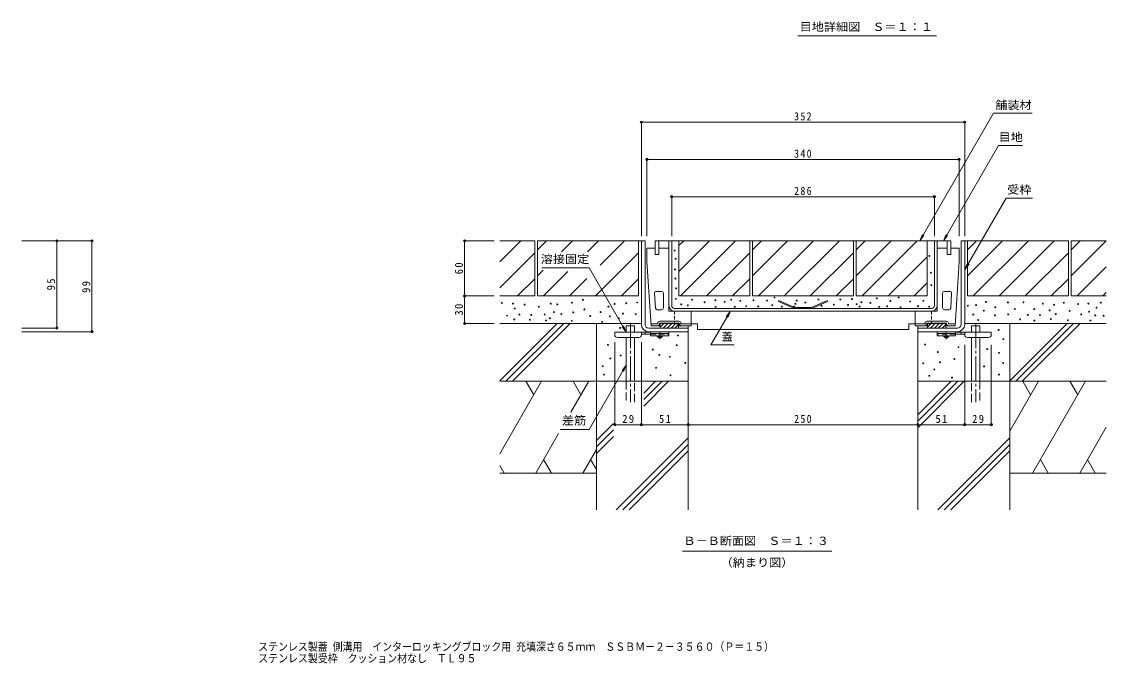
# Model space of a CAD drawing. Units: millimetres at full size, sheet at 1:3. Extents: x -1096 to 1162, y -823 to 816.
# Drawn here: x -65 to 1116, y -823 to -124 of the extents above; entities that cross this region are included whole.
import ezdxf
from ezdxf.enums import TextEntityAlignment as Align

# ---------------------------------------------------------------- set-up
doc = ezdxf.new("R2010")
doc.units = ezdxf.units.MM
doc.header["$LTSCALE"] = 3
doc.header["$PDMODE"] = 32
doc.header["$PDSIZE"] = 2.4
for name, pattern in [('CHAIN1', [8, 5, -1, 1, -1]), ('CHAIN2', [12, 9, -1, 1, -1]), ('DASHED1', [1.8, 1.2, -0.6]), ('DASHED2', [3, 2, -1]), ('DASHED3', [4, 3, -1])]:
    doc.linetypes.add(name, pattern=pattern)
for name, color, linetype, lineweight in [('1-5_1-5ﾚｲﾔ', 2, 'Continuous', 9), ('4-1', 2, 'Continuous', 9), ('4-2', 3, 'Continuous', 9), ('4-3', 4, 'Continuous', 9), ('4-4', 7, 'Continuous', 9), ('4-5', 7, 'Continuous', 9), ('4-6', 6, 'Continuous', 9), ('4-9', 5, 'Continuous', 9), ('4-A', 6, 'Continuous', 9), ('4-E', 7, 'Continuous', 9)]:
    doc.layers.add(name, color=color, linetype=linetype, lineweight=lineweight)
doc.layers.add('F-5_F-5ﾚｲﾔ', color=2, linetype='Continuous')
doc.styles.add('ＭＳ ゴシック', font='')
doc.styles.get('ＭＳ ゴシック').set_extended_font_data('MS Gothic')

msp = doc.modelspace()

# ---------------------------------------------------------------- linework, layer by layer
at = {"layer": '1-5_1-5ﾚｲﾔ', "color": 7}
msp.add_line((930.791, -139.64), (779.857, -139.64), dxfattribs=at)
at = {"layer": '4-1'}
for p, q in [((613.388, -363.12), (609.388, -363.12)), ((609.388, -454.12), (609.388, -363.12)), ((613.388, -454.119), (613.388, -363.12)), ((957.388, -363.12), (961.388, -363.12)), ((957.388, -454.119), (957.388, -363.12)), ((961.388, -454.12), (961.388, -363.12)), ((617.388, -458.119), (660.388, -458.119)), ((953.388, -458.119), (910.388, -458.119)), ((910.388, -462.12), (910.388, -458.119)), ((953.387, -462.12), (910.388, -462.12))]:
    msp.add_line(p, q, dxfattribs=at)
msp.add_lwpolyline([(617.388, -462.12), (660.388, -462.12), (660.388, -458.119)], dxfattribs=at)
for centre, radius, start, end in [((617.388, -454.12), 8, 180, 270), ((617.388, -454.119), 4, 180, 270), ((953.387, -454.12), 8, 270, 0), ((953.388, -454.119), 4, 270, 0)]:
    msp.add_arc(centre, radius, start, end, dxfattribs=at)
at = {"layer": '4-2'}
for p, q in [((624.388, -363.12), (946.388, -363.12)), ((639.388, -371.119), (639.388, -363.119)), ((642.388, -433.619), (642.388, -363.119)), ((928.388, -433.619), (928.388, -363.119)), ((931.388, -371.119), (931.388, -363.119)), ((645.388, -436.619), (925.388, -436.619)), ((775.946, -436.619), (758.635, -429.035)), ((776.156, -435.619), (794.62, -435.619)), ((794.829, -436.619), (812.14, -429.035)), ((645.388, -439.619), (925.388, -439.619))]:
    msp.add_line(p, q, dxfattribs=at)
at = {"layer": '4-2', "linetype": 'DASHED1'}
for p, q in [((639.388, -433.619), (639.388, -371.119)), ((931.388, -433.619), (931.388, -371.119))]:
    msp.add_line(p, q, dxfattribs=at)
at = {"layer": '4-2'}
for points in [[(776.156, -435.619), (759.036, -428.119), (758.635, -429.035)], [(794.62, -435.619), (811.739, -428.119), (812.14, -429.035)]]:
    msp.add_lwpolyline(points, dxfattribs=at)
for centre, radius, start, end in [((645.388, -433.619), 6, 180, 270), ((645.388, -433.619), 3, 180, 270), ((925.388, -433.619), 6, 270, 0), ((925.388, -433.619), 3, 270, 0)]:
    msp.add_arc(centre, radius, start, end, dxfattribs=at)
at = {"layer": '4-3'}
for p, q in [((640.388, -363.119), (624.388, -363.12)), ((930.388, -363.119), (946.388, -363.12)), ((615.388, -386.119), (615.388, -371.119)), ((624.388, -371.12), (615.388, -371.119)), ((629.388, -371.119), (628.388, -371.12)), ((639.388, -371.119), (629.388, -371.119)), ((639.388, -439.619), (639.388, -371.119)), ((931.388, -439.619), (931.388, -371.119)), ((946.388, -371.12), (955.388, -371.119)), ((955.388, -386.119), (955.388, -371.119)), ((615.388, -386.119), (619.888, -455.619)), ((955.388, -386.119), (950.888, -455.619)), ((624.646, -436.249), (623.61, -420.249)), ((625.606, -418.12), (631.388, -418.12)), ((633.388, -436.12), (633.388, -420.12)), ((937.388, -420.12), (937.388, -436.12)), ((939.388, -418.12), (945.169, -418.12)), ((947.165, -420.249), (946.129, -436.249)), ((631.388, -438.12), (626.642, -438.12)), ((639.388, -439.619), (663.388, -439.619)), ((663.388, -455.619), (663.388, -439.619)), ((931.388, -439.619), (907.388, -439.619)), ((944.133, -438.12), (939.388, -438.12)), ((626.638, -453.619), (619.888, -453.619)), ((619.888, -455.619), (619.888, -453.619)), ((626.638, -455.619), (619.888, -455.619)), ((626.638, -455.619), (629.888, -455.619)), ((650.138, -450.619), (629.638, -450.619)), ((650.138, -452.619), (629.638, -452.619)), ((629.888, -452.619), (629.888, -458.119)), ((629.888, -452.719), (649.888, -452.719)), ((629.888, -452.819), (649.888, -452.819)), ((629.888, -452.919), (649.888, -452.919)), ((629.888, -453.019), (649.888, -453.019)), ((629.888, -453.119), (649.888, -453.119)), ((633.931, -453.119), (629.888, -457.163)), ((649.888, -458.119), (629.888, -458.119)), ((638.174, -453.119), (633.174, -458.119)), ((642.416, -453.119), (637.416, -458.119)), ((646.659, -453.119), (641.659, -458.119)), ((649.888, -454.133), (645.902, -458.119)), ((649.888, -452.619), (649.888, -458.119)), ((649.888, -455.619), (663.388, -455.619)), ((653.138, -453.619), (663.388, -453.619)), ((917.638, -453.619), (907.388, -453.619)), ((920.638, -450.619), (941.138, -450.619)), ((920.638, -452.619), (941.138, -452.619)), ((920.888, -452.619), (920.888, -458.119)), ((940.888, -452.719), (920.888, -452.719)), ((940.888, -452.819), (920.888, -452.819)), ((940.888, -452.919), (920.888, -452.919)), ((940.888, -453.019), (920.888, -453.019)), ((924.931, -453.119), (920.888, -457.163)), ((940.888, -453.119), (920.888, -453.119)), ((920.888, -458.119), (940.888, -458.119)), ((929.174, -453.119), (924.174, -458.119)), ((933.416, -453.119), (928.416, -458.119)), ((937.659, -453.119), (932.659, -458.119)), ((940.888, -454.133), (936.902, -458.119)), ((940.888, -452.619), (940.888, -458.119)), ((944.138, -455.619), (940.888, -455.619)), ((944.138, -453.619), (950.888, -453.619)), ((944.138, -455.619), (950.888, -455.619)), ((950.888, -455.619), (950.888, -453.619))]:
    msp.add_line(p, q, dxfattribs=at)
for points in [[(931.388, -371.119), (941.388, -371.119), (942.388, -371.12)], [(920.888, -455.619), (907.388, -455.619), (907.388, -439.619)]]:
    msp.add_lwpolyline(points, dxfattribs=at)
for centre, radius, start, end in [((625.606, -420.12), 2, 90, 183.7046), ((631.388, -420.12), 2, 0, 90), ((939.388, -420.12), 2, 90, 180), ((945.169, -420.12), 2, 356.2954, 90), ((626.642, -436.12), 2, 183.7046, 270), ((631.388, -436.12), 2, 270, 0), ((939.388, -436.12), 2, 180, 270), ((944.133, -436.12), 2, 270, 356.2954), ((626.638, -453.119), 2.5, 270, 0), ((626.638, -453.119), 0.5, 270, 0), ((629.638, -453.119), 2.5, 90, 180), ((629.638, -453.119), 0.5, 90, 180), ((650.138, -453.119), 2.5, 0, 90), ((650.138, -453.119), 0.5, 0, 90), ((653.138, -453.119), 2.5, 180, 270), ((653.138, -453.119), 0.5, 180, 270), ((917.638, -453.119), 0.5, 270, 0), ((917.638, -453.119), 2.5, 270, 0), ((920.638, -453.119), 2.5, 90, 180), ((920.638, -453.119), 0.5, 90, 180), ((941.138, -453.119), 2.5, 0, 90), ((941.138, -453.119), 0.5, 0, 90), ((944.138, -453.119), 2.5, 180, 270), ((944.138, -453.119), 0.5, 180, 270)]:
    msp.add_arc(centre, radius, start, end, dxfattribs=at)
at = {"layer": '4-4'}
for p, q in [((609.388, -232.861), (609.388, -358.12)), ((609.388, -233.761), (961.388, -233.761)), ((961.388, -232.861), (961.388, -358.12)), ((615.388, -273.497), (615.388, -358.12)), ((955.388, -274.397), (615.388, -274.397)), ((955.388, -273.497), (955.388, -358.12)), ((642.388, -314.08), (642.388, -358.12)), ((642.388, -314.98), (928.388, -314.98)), ((928.388, -314.08), (928.388, -358.12)), ((12.016, -363.119), (-65.396, -363.119)), ((-27.118, -363.119), (-27.118, -458.12)), ((11.116, -363.119), (11.116, -462.12)), ((416.022, -363.12), (449.188, -363.12)), ((416.022, -423.12), (449.188, -423.12)), ((-26.218, -458.12), (-65.396, -458.12)), ((416.022, -453.12), (449.188, -453.12)), ((12.016, -462.12), (-65.396, -462.12)), ((660.388, -564.267), (660.388, -467.12)), ((910.388, -564.267), (910.388, -467.12)), ((580.388, -564.267), (580.388, -473.619)), ((609.388, -564.267), (609.388, -473.619)), ((961.388, -564.267), (961.388, -476.419)), ((990.388, -564.267), (990.388, -476.419)), ((660.388, -563.367), (910.388, -563.367))]:
    msp.add_line(p, q, dxfattribs=at)
for points in [[(416.922, -363.12), (416.922, -423.12), (416.922, -453.12)], [(580.388, -563.367), (609.388, -563.367), (660.388, -563.367)], [(910.388, -563.367), (961.388, -563.367), (990.388, -563.367)]]:
    msp.add_lwpolyline(points, dxfattribs=at)
for p in [(609.388, -233.761), (961.388, -233.761), (615.388, -274.397), (955.388, -274.397), (642.388, -314.98), (928.388, -314.98), (-27.118, -363.119), (11.116, -363.119), (416.922, -363.12), (416.922, -423.12), (-27.118, -458.12), (416.922, -453.12), (11.116, -462.12), (580.388, -563.367), (609.388, -563.367), (660.388, -563.367), (910.388, -563.367), (961.388, -563.367), (990.388, -563.367)]:
    msp.add_point(p, dxfattribs=at)
at = {"layer": '4-5'}
for p, q in [((992.791, -223.915), (912.453, -363.065)), ((1034.716, -223.915), (992.791, -223.915)), ((1024.217, -259.2), (998.216, -259.2)), ((1035.213, -316.447), (1006.615, -316.447)), ((912.453, -363.065), (915.323, -356.136)), ((912.453, -363.065), (917.019, -357.115)), ((938.217, -363.121), (942.783, -357.171)), ((961.59, -394.434), (966.155, -388.483)), ((552.52, -392.629), (500.854, -392.629)), ((592.929, -462.619), (552.52, -392.629)), ((706.323, -439.619), (685.114, -476.355)), ((706.323, -439.619), (701.757, -445.57)), ((706.323, -439.619), (703.453, -446.549)), ((592.929, -462.619), (588.363, -456.669)), ((592.929, -462.619), (590.059, -455.69)), ((685.114, -476.355), (710.455, -476.355)), ((592.929, -498.506), (552.543, -568.456)), ((592.929, -498.506), (588.363, -504.456)), ((592.929, -498.506), (590.059, -505.435)), ((552.543, -568.456), (520.874, -568.456)), ((654.077, -700.978), (816.69, -700.978))]:
    msp.add_line(p, q, dxfattribs=at)
for points in [[(998.216, -259.2), (938.217, -363.121), (941.087, -356.192)], [(1006.615, -316.447), (961.59, -394.434), (964.46, -387.505)]]:
    msp.add_lwpolyline(points, dxfattribs=at)
at = {"layer": '4-6'}
for p, q in [((455.188, -515.682), (517.75, -453.12)), ((609.388, -453.12), (455.188, -453.12)), ((461.821, -516.12), (524.821, -453.12)), ((468.892, -516.12), (531.892, -453.12)), ((560.388, -516.12), (560.388, -453.12)), ((592.929, -462.619), (592.929, -455.619)), ((660.388, -455.619), (660.388, -656.12)), ((910.388, -455.619), (910.388, -656.12)), ((961.387, -453.12), (1115.588, -453.12)), ((968.846, -455.619), (977.846, -455.619)), ((968.846, -462.619), (968.846, -455.619)), ((977.846, -462.619), (977.846, -455.619)), ((1010.388, -516.12), (1010.388, -453.12)), ((1010.388, -515.682), (1072.95, -453.12)), ((1017.021, -516.12), (1080.021, -453.12)), ((1024.092, -516.12), (1087.092, -453.12)), ((592.929, -516.12), (592.929, -468.419)), ((601.929, -516.12), (601.929, -468.419)), ((968.846, -516.12), (968.846, -468.419)), ((977.846, -516.12), (977.846, -468.419)), ((500.714, -516.12), (455.188, -594.973)), ((483.666, -516.12), (492.19, -530.883)), ((552.016, -516.12), (532.525, -549.878)), ((534.968, -516.12), (543.492, -530.883)), ((560.388, -516.12), (560.388, -656.12)), ((611.941, -528.929), (624.75, -516.12)), ((611.941, -536), (631.821, -516.12)), ((611.941, -543.071), (638.892, -516.12)), ((910.388, -552.5), (946.768, -516.12)), ((910.388, -559.571), (953.839, -516.12)), ((910.388, -566.642), (960.91, -516.12)), ((1041.719, -516.12), (1010.388, -570.387)), ((1010.388, -516.12), (1010.388, -656.12)), ((1024.672, -516.12), (1033.195, -530.883)), ((1093.021, -516.12), (1035.286, -616.12)), ((1075.974, -516.12), (1084.497, -530.883)), ((560.388, -580.482), (578.821, -562.049)), ((1115.588, -565.891), (1086.588, -616.12)), ((519.267, -572.842), (494.281, -616.12)), ((560.388, -587.553), (578.821, -569.12)), ((560.388, -594.624), (578.821, -576.191)), ((582.03, -656.12), (660.388, -577.762)), ((932.03, -656.12), (1010.388, -577.762)), ((560.388, -590.477), (545.583, -616.12)), ((589.101, -656.12), (660.388, -584.833)), ((939.101, -656.12), (1010.388, -584.833)), ((502.804, -601.356), (511.328, -616.12)), ((554.107, -601.356), (560.388, -612.235)), ((596.172, -656.12), (660.388, -591.904)), ((946.172, -656.12), (1010.388, -591.904)), ((1043.81, -601.356), (1052.334, -616.12)), ((1095.112, -601.356), (1103.636, -616.12)), ((455.188, -607.739), (460.026, -616.12)), ((560.388, -616.12), (455.188, -616.12)), ((1010.388, -616.12), (1115.588, -616.12))]:
    msp.add_line(p, q, dxfattribs=at)
at = {"layer": '4-6', "linetype": 'CHAIN2'}
for p, q in [((597.429, -452.834), (597.429, -538.786)), ((973.346, -452.834), (973.346, -538.786))]:
    msp.add_line(p, q, dxfattribs=at)
at = {"layer": '4-6', "linetype": 'DASHED3'}
for p, q in [((592.929, -516.12), (592.929, -538.786)), ((601.929, -538.786), (601.929, -516.12)), ((968.846, -538.786), (968.846, -516.12)), ((977.846, -516.12), (977.846, -538.786))]:
    msp.add_line(p, q, dxfattribs=at)
at = {"layer": '4-6'}
for points in [[(601.929, -462.619), (601.929, -455.619), (592.929, -455.619)], [(660.388, -516.12), (560.388, -516.12), (455.188, -516.12)], [(910.388, -516.12), (1010.388, -516.12), (1115.588, -516.12)]]:
    msp.add_lwpolyline(points, dxfattribs=at)
at = {"layer": '4-9', "linetype": 'DASHED1', "lineweight": 5}
for p, q in [((925.388, -439.619), (925.388, -453.619)), ((925.388, -453.619), (907.388, -453.619))]:
    msp.add_line(p, q, dxfattribs=at)
at = {"layer": '4-9', "lineweight": 5}
for p, q in [((670.388, -459.619), (900.388, -459.619)), ((907.388, -453.619), (900.388, -453.619)), ((900.388, -453.619), (900.388, -459.619))]:
    msp.add_line(p, q, dxfattribs=at)
at = {"layer": '4-9', "color": 4}
for p, q in [((580.388, -465.419), (580.388, -462.619)), ((580.388, -462.619), (619.388, -462.619)), ((606.388, -468.419), (583.388, -468.419)), ((609.383, -464.619), (619.388, -464.619)), ((609.388, -465.419), (609.388, -462.619)), ((613.388, -464.619), (613.388, -462.619)), ((990.387, -462.619), (951.388, -462.619)), ((961.392, -464.619), (951.388, -464.619)), ((957.387, -464.619), (957.387, -462.619)), ((961.387, -465.419), (961.387, -462.619)), ((964.388, -468.419), (987.388, -468.419)), ((990.387, -465.419), (990.387, -462.619))]:
    msp.add_line(p, q, dxfattribs=at)
at = {"layer": '4-9', "color": 3}
for p, q in [((619.388, -462.12), (639.388, -462.12)), ((619.388, -462.12), (619.388, -466.62)), ((619.388, -464.12), (639.388, -464.12)), ((619.388, -466.62), (639.388, -466.62)), ((639.388, -462.12), (639.388, -466.62)), ((931.387, -462.12), (931.387, -466.62)), ((951.388, -462.12), (931.387, -462.12)), ((951.388, -464.12), (931.387, -464.12)), ((951.388, -466.62), (931.387, -466.62)), ((951.388, -462.12), (951.388, -466.62))]:
    msp.add_line(p, q, dxfattribs=at)
at = {"layer": '4-9', "color": 3, "linetype": 'DASHED2'}
for p, q in [((619.388, -464.62), (639.388, -464.62)), ((951.388, -464.62), (931.387, -464.62))]:
    msp.add_line(p, q, dxfattribs=at)
at = {"layer": '4-9', "color": 2}
for p, q in [((626.638, -467.119), (626.638, -466.62)), ((628.388, -468.619), (626.638, -467.119)), ((632.138, -467.119), (626.638, -467.119)), ((630.388, -468.619), (628.388, -468.619)), ((632.138, -467.119), (630.388, -468.619)), ((632.138, -467.119), (632.138, -466.62)), ((938.637, -467.119), (938.637, -466.62)), ((938.637, -467.119), (940.388, -468.619)), ((938.637, -467.119), (944.137, -467.119)), ((940.388, -468.619), (942.387, -468.619)), ((942.387, -468.619), (944.137, -467.119)), ((944.137, -467.119), (944.137, -466.62))]:
    msp.add_line(p, q, dxfattribs=at)
at = {"layer": '4-9', "color": 4, "linetype": 'CHAIN1'}
for p, q in [((629.388, -470.167), (629.388, -462.12)), ((941.387, -470.167), (941.387, -462.12))]:
    msp.add_line(p, q, dxfattribs=at)
at = {"layer": '4-9', "linetype": 'DASHED1', "lineweight": 5}
msp.add_lwpolyline([(645.388, -439.619), (645.388, -453.619), (663.388, -453.619)], dxfattribs=at)
at = {"layer": '4-9', "lineweight": 5}
msp.add_lwpolyline([(663.388, -453.619), (670.388, -453.619), (670.388, -459.619)], dxfattribs=at)
at = {"layer": '4-9', "color": 4}
for centre, start, end in [((583.388, -465.419), 180, 270), ((606.388, -465.419), 270, 0), ((964.388, -465.419), 180, 270), ((987.388, -465.419), 270, 0)]:
    msp.add_arc(centre, 3, start, end, dxfattribs=at)
at = {"layer": '4-A'}
for p, q in [((628.388, -363.12), (624.388, -363.12)), ((624.388, -363.12), (624.388, -378.12)), ((628.388, -378.12), (628.388, -363.12)), ((942.388, -363.12), (946.388, -363.12)), ((942.388, -378.12), (942.388, -363.12)), ((946.388, -363.12), (946.388, -378.12)), ((624.388, -378.12), (628.388, -378.12)), ((942.388, -378.12), (946.388, -378.12))]:
    msp.add_line(p, q, dxfattribs=at)
at = {"layer": '4-E', "color": 2}
for p, q in [((455.188, -363.12), (493.388, -363.12)), ((455.188, -385.912), (477.98, -363.12)), ((493.388, -363.12), (493.388, -423.12)), ((496.388, -372.86), (506.128, -363.12)), ((496.388, -363.12), (606.388, -363.12)), ((496.388, -363.12), (496.388, -423.12)), ((522.444, -375.088), (534.412, -363.12)), ((550.728, -375.088), (562.696, -363.12)), ((564.398, -389.702), (590.98, -363.12)), ((606.388, -363.12), (606.388, -423.12)), ((606.388, -363.12), (609.388, -363.12)), ((650.257, -423.119), (650.257, -363.119)), ((650.257, -363.119), (727.388, -363.119)), ((650.257, -368.274), (655.412, -363.12)), ((650.257, -396.559), (683.696, -363.12)), ((651.98, -423.12), (711.98, -363.12)), ((727.388, -363.119), (727.388, -423.119)), ((730.388, -372.86), (740.128, -363.12)), ((730.388, -401.144), (768.412, -363.12)), ((730.388, -363.12), (840.388, -363.12)), ((736.696, -423.12), (796.696, -363.12)), ((764.98, -423.12), (824.98, -363.12)), ((840.388, -363.12), (840.388, -423.12)), ((843.388, -363.119), (843.388, -423.119)), ((843.388, -372.86), (853.128, -363.119)), ((843.388, -401.144), (881.412, -363.119)), ((843.388, -363.119), (920.518, -363.119)), ((849.696, -423.119), (909.696, -363.119)), ((920.518, -363.119), (920.518, -423.119)), ((961.388, -363.12), (1074.388, -363.12)), ((964.388, -372.86), (974.128, -363.12)), ((964.388, -401.144), (1002.412, -363.12)), ((970.696, -423.12), (1030.696, -363.12)), ((998.981, -423.12), (1058.981, -363.12)), ((1074.388, -363.12), (1074.388, -423.12)), ((1077.388, -372.86), (1087.128, -363.12)), ((1077.388, -363.12), (1077.388, -423.12)), ((1077.388, -363.12), (1115.588, -363.12)), ((1077.388, -401.144), (1115.412, -363.12)), ((455.188, -414.197), (493.388, -375.997)), ((559.265, -423.12), (606.388, -375.997)), ((680.265, -423.12), (727.388, -375.997)), ((793.265, -423.12), (840.388, -375.997)), ((1027.265, -423.12), (1074.388, -375.997)), ((877.98, -423.119), (920.518, -380.582)), ((496.388, -401.144), (502.558, -394.974)), ((502.696, -423.12), (529.231, -396.585)), ((1083.696, -423.12), (1115.588, -391.228)), ((474.549, -423.12), (493.388, -404.281)), ((530.98, -423.12), (550.053, -404.047)), ((587.549, -423.12), (606.388, -404.281)), ((708.549, -423.12), (727.388, -404.281)), ((821.549, -423.12), (840.388, -404.281)), ((906.265, -423.119), (920.518, -408.866)), ((1055.549, -423.12), (1074.388, -404.281)), ((455.188, -423.12), (493.388, -423.12)), ((496.388, -423.12), (606.388, -423.12)), ((650.257, -423.119), (727.388, -423.119)), ((843.388, -423.119), (920.518, -423.119)), ((1077.388, -423.12), (1115.588, -423.12)), ((1111.981, -423.12), (1115.588, -419.513))]:
    msp.add_line(p, q, dxfattribs=at)
for points in [[(730.388, -363.12), (730.388, -423.12), (840.388, -423.12)], [(964.388, -363.12), (964.388, -423.12), (1074.388, -423.12)]]:
    msp.add_lwpolyline(points, dxfattribs=at)
at = {"layer": '4-E'}
for centre in [(645.599, -373.671), (646.623, -382.542), (923.015, -379.557), (645.941, -394.142), (924.55, -397.81), (646.452, -404.207), (925.062, -411.457), (647.182, -414.834), (754.283, -424.764), (865.696, -425.617), (889.408, -424.764), (457.401, -430.775), (469.513, -431.458), (471.39, -436.746), (482.137, -432.481), (497.661, -434.869), (510.626, -431.458), (517.791, -432.311), (533.656, -430.519), (545.723, -427.218), (573.434, -434.707), (580.17, -431.827), (592.865, -431.074), (604.736, -430.235), (646.849, -426.262), (652.73, -432.254), (659.929, -433.464), (664.535, -427.152), (678.182, -430.052), (689.953, -427.834), (690.124, -434.999), (699.996, -429.494), (707.097, -427.275), (710.98, -434.82), (716.972, -428.384), (723.407, -434.265), (731.404, -427.793), (736.582, -434.524), (746.124, -428.237), (751.893, -433.193), (762.301, -434.658), (775.436, -434.658), (777.065, -431.587), (778.507, -428.175), (787.962, -430.27), (802.108, -426.942), (805.631, -433.805), (818.863, -432.703), (825.853, -426.961), (834.341, -432.953), (838.585, -426.462), (843.751, -432.101), (846.914, -434.764), (848.911, -429.938), (858.73, -430.77), (868.425, -434.982), (876.955, -434.299), (880.477, -428.62), (891.626, -435.511), (902.032, -429.199), (910.561, -434.146), (916.362, -428.346), (922.715, -434.7), (964.81, -433.761), (973.821, -432.989), (984.485, -429.595), (994.72, -435.395), (1008.481, -430.164), (1015.873, -437.329), (1025.427, -430.05), (1037.14, -437.442), (1046.466, -431.415), (1058.749, -432.666), (1069.325, -430.505), (1084.963, -431.984), (1096.108, -431.415), (1104.865, -435.85), (1109.528, -430.391), (463.031, -444.593), (470.938, -448.629), (476.508, -443.399), (487.914, -449.073), (489.473, -443.74), (504.047, -443.358), (509.772, -447.408), (514.208, -440.669), (522.308, -442.923), (535.191, -441.011), (547.258, -437.709), (553.71, -445.078), (564.946, -440.699), (574.969, -445.198), (584.668, -447.439), (589.269, -442.29), (603.179, -442.923), (970.723, -443.442), (982.096, -439.148), (994.379, -444.266), (1008.709, -443.243), (1021.805, -448.709), (1030.089, -443.811), (1043.395, -443.925), (1053.858, -438.807), (1055.202, -448.265), (1060.568, -442.901), (1075.694, -439.376), (1088.375, -443.243), (1096.904, -440.286), (1103.614, -444.266), (1112.599, -444.721), (505.556, -449.849), (533.627, -450.182), (566.481, -451.19), (586.203, -457.93), (976.085, -449.437), (998.303, -460.172), (1037.338, -449.929), (1073.731, -449.596), (1098.252, -449.818), (649.15, -466.228), (1003.546, -470.158), (572.934, -476.398), (621.693, -481.522), (647.828, -476.897), (918.167, -476.149), (932.027, -484.194), (954.615, -478.895), (985.958, -481), (575.624, -491.289), (586.681, -487.972), (628.879, -487.235), (640.304, -489.446), (657.073, -496.08), (916.179, -496.479), (934.606, -495.374), (950.208, -491.688), (998.734, -485.054), (1003.279, -496.234), (567.332, -499.581), (625.378, -501.424), (928.341, -503.236), (982.518, -499.919), (568.806, -508.795), (641.041, -509.532), (922.813, -510.116), (947.506, -512.081), (998.611, -508.764)]:
    msp.add_circle(centre, 0.5, dxfattribs=at)

# ---------------------------------------------------------------- texts
at = {"layer": '1-5_1-5ﾚｲﾔ', "style": 'ＭＳ ゴシック', "width": 1.1}
msp.add_text('目地詳細図\u3000Ｓ＝１：１', height=8.798, dxfattribs=at).set_placement((781.667, -137.06), align=Align.BOTTOM_LEFT)
at = {"layer": '4-4', "color": 2, "char_height": 8.798, "attachment_point": 7, "style": 'ＭＳ ゴシック'}
for s, insert in [('\\T1.27;\\W0.9;352', (775.638, -231.961)), ('\\T1.27;\\W0.9;340', (775.638, -272.597)), ('\\T1.27;\\W0.9;286', (775.638, -313.18)), ('\\T1.27;\\W0.95;29', (588.513, -561.567)), ('\\T1.27;\\W0.95;51', (628.513, -561.567)), ('\\T1.27;\\W0.9;250', (775.638, -561.567)), ('\\T1.27;\\W0.95;51', (929.513, -561.567)), ('\\T1.27;\\W0.95;29', (969.513, -561.567))]:
    msp.add_mtext(s, dxfattribs=dict(at, insert=insert))
at = {"layer": '4-4', "color": 2, "char_height": 8.798, "attachment_point": 7, "rotation": 90, "style": 'ＭＳ ゴシック'}
for s, insert in [('\\T1.27;\\W0.95;60', (415.122, -399.495)), ('\\T1.27;\\W0.95;95', (-28.918, -416.995)), ('\\T1.27;\\W0.95;99', (9.316, -419.745)), ('\\T1.27;\\W0.95;30', (415.122, -444.495))]:
    msp.add_mtext(s, dxfattribs=dict(at, insert=insert))
at = {"layer": '4-5', "color": 2, "style": 'ＭＳ ゴシック', "width": 1.1}
for s, p in [('舗装材', (994.639, -222.239)), ('目地', (998.355, -257.192)), ('受枠', (1007.618, -314.439)), ('溶接固定', (499.735, -390.059)), ('差筋', (522.853, -565.887)), ('Ｂ－Ｂ断面図\u3000Ｓ＝１：３', (655.146, -697.022)), ('（納まり図）', (695.634, -720.701))]:
    msp.add_text(s, height=8.798, dxfattribs=at).set_placement(p, align=Align.BOTTOM_LEFT)
at = {"layer": '4-5', "color": 2, "style": 'ＭＳ ゴシック'}
msp.add_text('蓋', height=8.798, dxfattribs=at).set_placement((696.768, -474.474), align=Align.BOTTOM_LEFT)
at = {"layer": 'F-5_F-5ﾚｲﾔ', "style": 'ＭＳ ゴシック', "width": 0.9}
for s, p in [('ステンレス製蓋 側溝用\u3000インターロッキングブロック用 充填深さ６５ｍｍ\u3000ＳＳＢＭ－２－３５６０（Ｐ＝１５）', (192.144, -812.291)), ('ステンレス製受枠\u3000クッション材なし\u3000ＴＬ９５', (192.219, -824.981))]:
    msp.add_text(s, height=8.798, dxfattribs=at).set_placement(p, align=Align.BOTTOM_LEFT)

doc.saveas('drawing.dxf')
